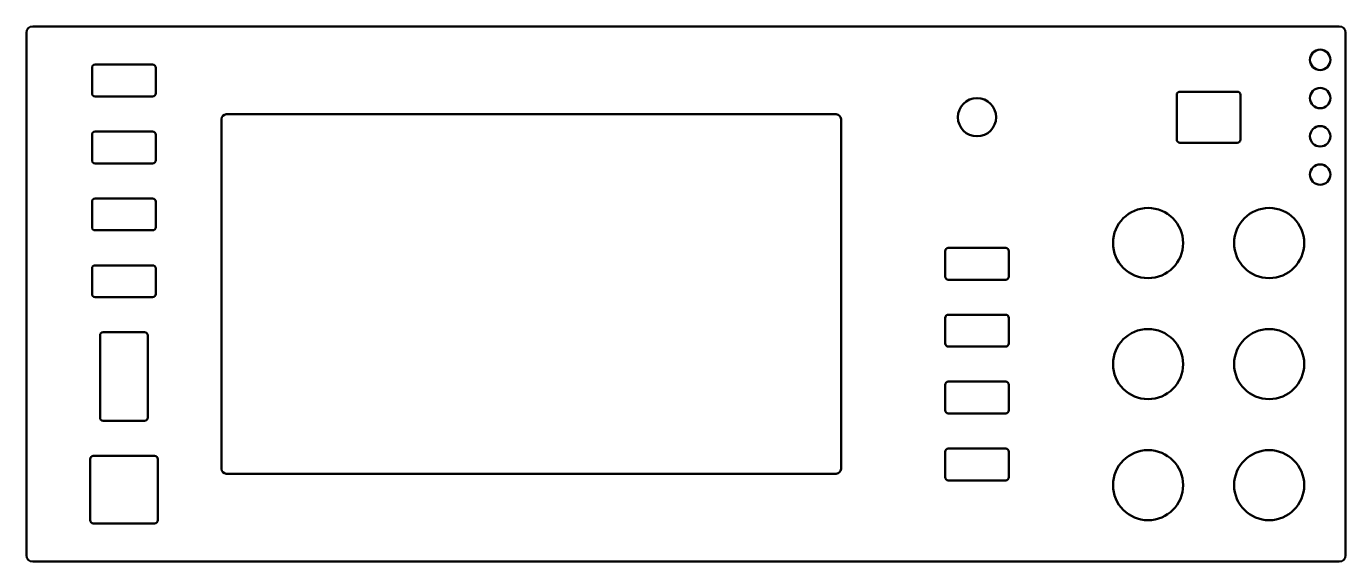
# Model space of a CAD drawing. Header units: millimetres. Extents: x 14 to 221, y 27 to 111.
import ezdxf

# ---------------------------------------------------------------- set-up
doc = ezdxf.new("R2010")
doc.units = ezdxf.units.MM
doc.layers.add('Visible (ANSI)', color=7, linetype='Continuous', lineweight=50)

msp = doc.modelspace()

# ---------------------------------------------------------------- linework, layer by layer
at = {"layer": 'Visible (ANSI)'}
for p, q in [((14.36, 110.06), (14.36, 28.06)), ((220.36, 111.06), (15.36, 111.06)), ((221.36, 28.06), (221.36, 110.06)), ((24.66, 100.56), (24.66, 104.56)), ((25.16, 105.06), (34.16, 105.06)), ((34.66, 104.56), (34.66, 100.56)), ((34.16, 100.06), (25.16, 100.06)), ((194.86, 93.31), (194.86, 100.31)), ((195.36, 100.81), (204.36, 100.81)), ((204.86, 100.31), (204.86, 93.31)), ((44.96, 41.61), (44.96, 96.51)), ((45.71, 97.26), (141.43, 97.26)), ((142.18, 96.51), (142.18, 41.61)), ((24.66, 90.06), (24.66, 94.06)), ((25.16, 94.56), (34.16, 94.56)), ((34.66, 94.06), (34.66, 90.06)), ((204.36, 92.81), (195.36, 92.81)), ((34.16, 89.56), (25.16, 89.56)), ((24.66, 79.56), (24.66, 83.56)), ((25.16, 84.06), (34.16, 84.06)), ((34.66, 83.56), (34.66, 79.56)), ((34.16, 79.06), (25.16, 79.06)), ((158.52, 71.81), (158.52, 75.81)), ((159.02, 76.31), (168.02, 76.31)), ((168.52, 75.81), (168.52, 71.81)), ((24.66, 69.06), (24.66, 73.06)), ((25.16, 73.56), (34.16, 73.56)), ((34.66, 73.06), (34.66, 69.06)), ((168.02, 71.31), (159.02, 71.31)), ((34.16, 68.56), (25.16, 68.56)), ((158.52, 61.31), (158.52, 65.31)), ((159.02, 65.81), (168.02, 65.81)), ((168.52, 65.31), (168.52, 61.31)), ((25.91, 49.66), (25.91, 62.56)), ((26.41, 63.06), (32.91, 63.06)), ((33.41, 62.56), (33.41, 49.66)), ((168.02, 60.81), (159.02, 60.81)), ((158.52, 50.81), (158.52, 54.81)), ((159.02, 55.31), (168.02, 55.31)), ((168.52, 54.81), (168.52, 50.81)), ((168.02, 50.31), (159.02, 50.31)), ((32.91, 49.16), (26.41, 49.16)), ((24.86, 43.66), (34.46, 43.66)), ((158.52, 40.31), (158.52, 44.31)), ((159.02, 44.81), (168.02, 44.81)), ((168.52, 44.31), (168.52, 40.31)), ((24.36, 33.56), (24.36, 43.16)), ((34.96, 43.16), (34.96, 33.56)), ((141.43, 40.86), (45.71, 40.86)), ((168.02, 39.81), (159.02, 39.81)), ((34.46, 33.06), (24.86, 33.06)), ((15.36, 27.06), (220.36, 27.06))]:
    msp.add_line(p, q, dxfattribs=at)
for centre, radius in [((217.36, 105.81), 1.6), ((163.52, 96.81), 3), ((217.36, 99.81), 1.6), ((217.36, 93.81), 1.6), ((217.36, 87.81), 1.6), ((190.36, 77.06), 5.5), ((209.36, 77.06), 5.5), ((190.36, 58.06), 5.5), ((209.36, 58.06), 5.5), ((190.36, 39.06), 5.5), ((209.36, 39.06), 5.5)]:
    msp.add_circle(centre, radius, dxfattribs=at)
for centre, radius, start, end in [((15.36, 110.06), 1, 90, 180), ((220.36, 110.06), 1, 0, 90), ((25.16, 104.56), 0.5, 90, 180), ((34.16, 104.56), 0.5, 0, 90), ((25.16, 100.56), 0.5, 180, 270), ((34.16, 100.56), 0.5, 270, 0), ((195.36, 100.31), 0.5, 90, 180), ((204.36, 100.31), 0.5, 0, 90), ((45.71, 96.51), 0.75, 90, 180), ((141.43, 96.51), 0.75, 0, 90), ((25.16, 94.06), 0.5, 90, 180), ((34.16, 94.06), 0.5, 0, 90), ((195.36, 93.31), 0.5, 180, 270), ((204.36, 93.31), 0.5, 270, 0), ((25.16, 90.06), 0.5, 180, 270), ((34.16, 90.06), 0.5, 270, 0), ((25.16, 83.56), 0.5, 90, 180), ((34.16, 83.56), 0.5, 0, 90), ((25.16, 79.56), 0.5, 180, 270), ((34.16, 79.56), 0.5, 270, 0), ((159.02, 75.81), 0.5, 90, 180), ((168.02, 75.81), 0.5, 0, 90), ((25.16, 73.06), 0.5, 90, 180), ((34.16, 73.06), 0.5, 0, 90), ((159.02, 71.81), 0.5, 180, 270), ((168.02, 71.81), 0.5, 270, 0), ((25.16, 69.06), 0.5, 180, 270), ((34.16, 69.06), 0.5, 270, 0), ((159.02, 65.31), 0.5, 90, 180), ((168.02, 65.31), 0.5, 0, 90), ((26.41, 62.56), 0.5, 90, 180), ((32.91, 62.56), 0.5, 0, 90), ((159.02, 61.31), 0.5, 180, 270), ((168.02, 61.31), 0.5, 270, 0), ((159.02, 54.81), 0.5, 90, 180), ((168.02, 54.81), 0.5, 0, 90), ((159.02, 50.81), 0.5, 180, 270), ((168.02, 50.81), 0.5, 270, 0), ((26.41, 49.66), 0.5, 180, 270), ((32.91, 49.66), 0.5, 270, 0), ((24.86, 43.16), 0.5, 90, 180), ((34.46, 43.16), 0.5, 0, 90), ((159.02, 44.31), 0.5, 90, 180), ((168.02, 44.31), 0.5, 0, 90), ((45.71, 41.61), 0.75, 180, 270), ((141.43, 41.61), 0.75, 270, 0), ((159.02, 40.31), 0.5, 180, 270), ((168.02, 40.31), 0.5, 270, 0), ((24.86, 33.56), 0.5, 180, 270), ((34.46, 33.56), 0.5, 270, 0), ((15.36, 28.06), 1, 180, 270), ((220.36, 28.06), 1, 270, 0)]:
    msp.add_arc(centre, radius, start, end, dxfattribs=at)

doc.saveas('drawing.dxf')
